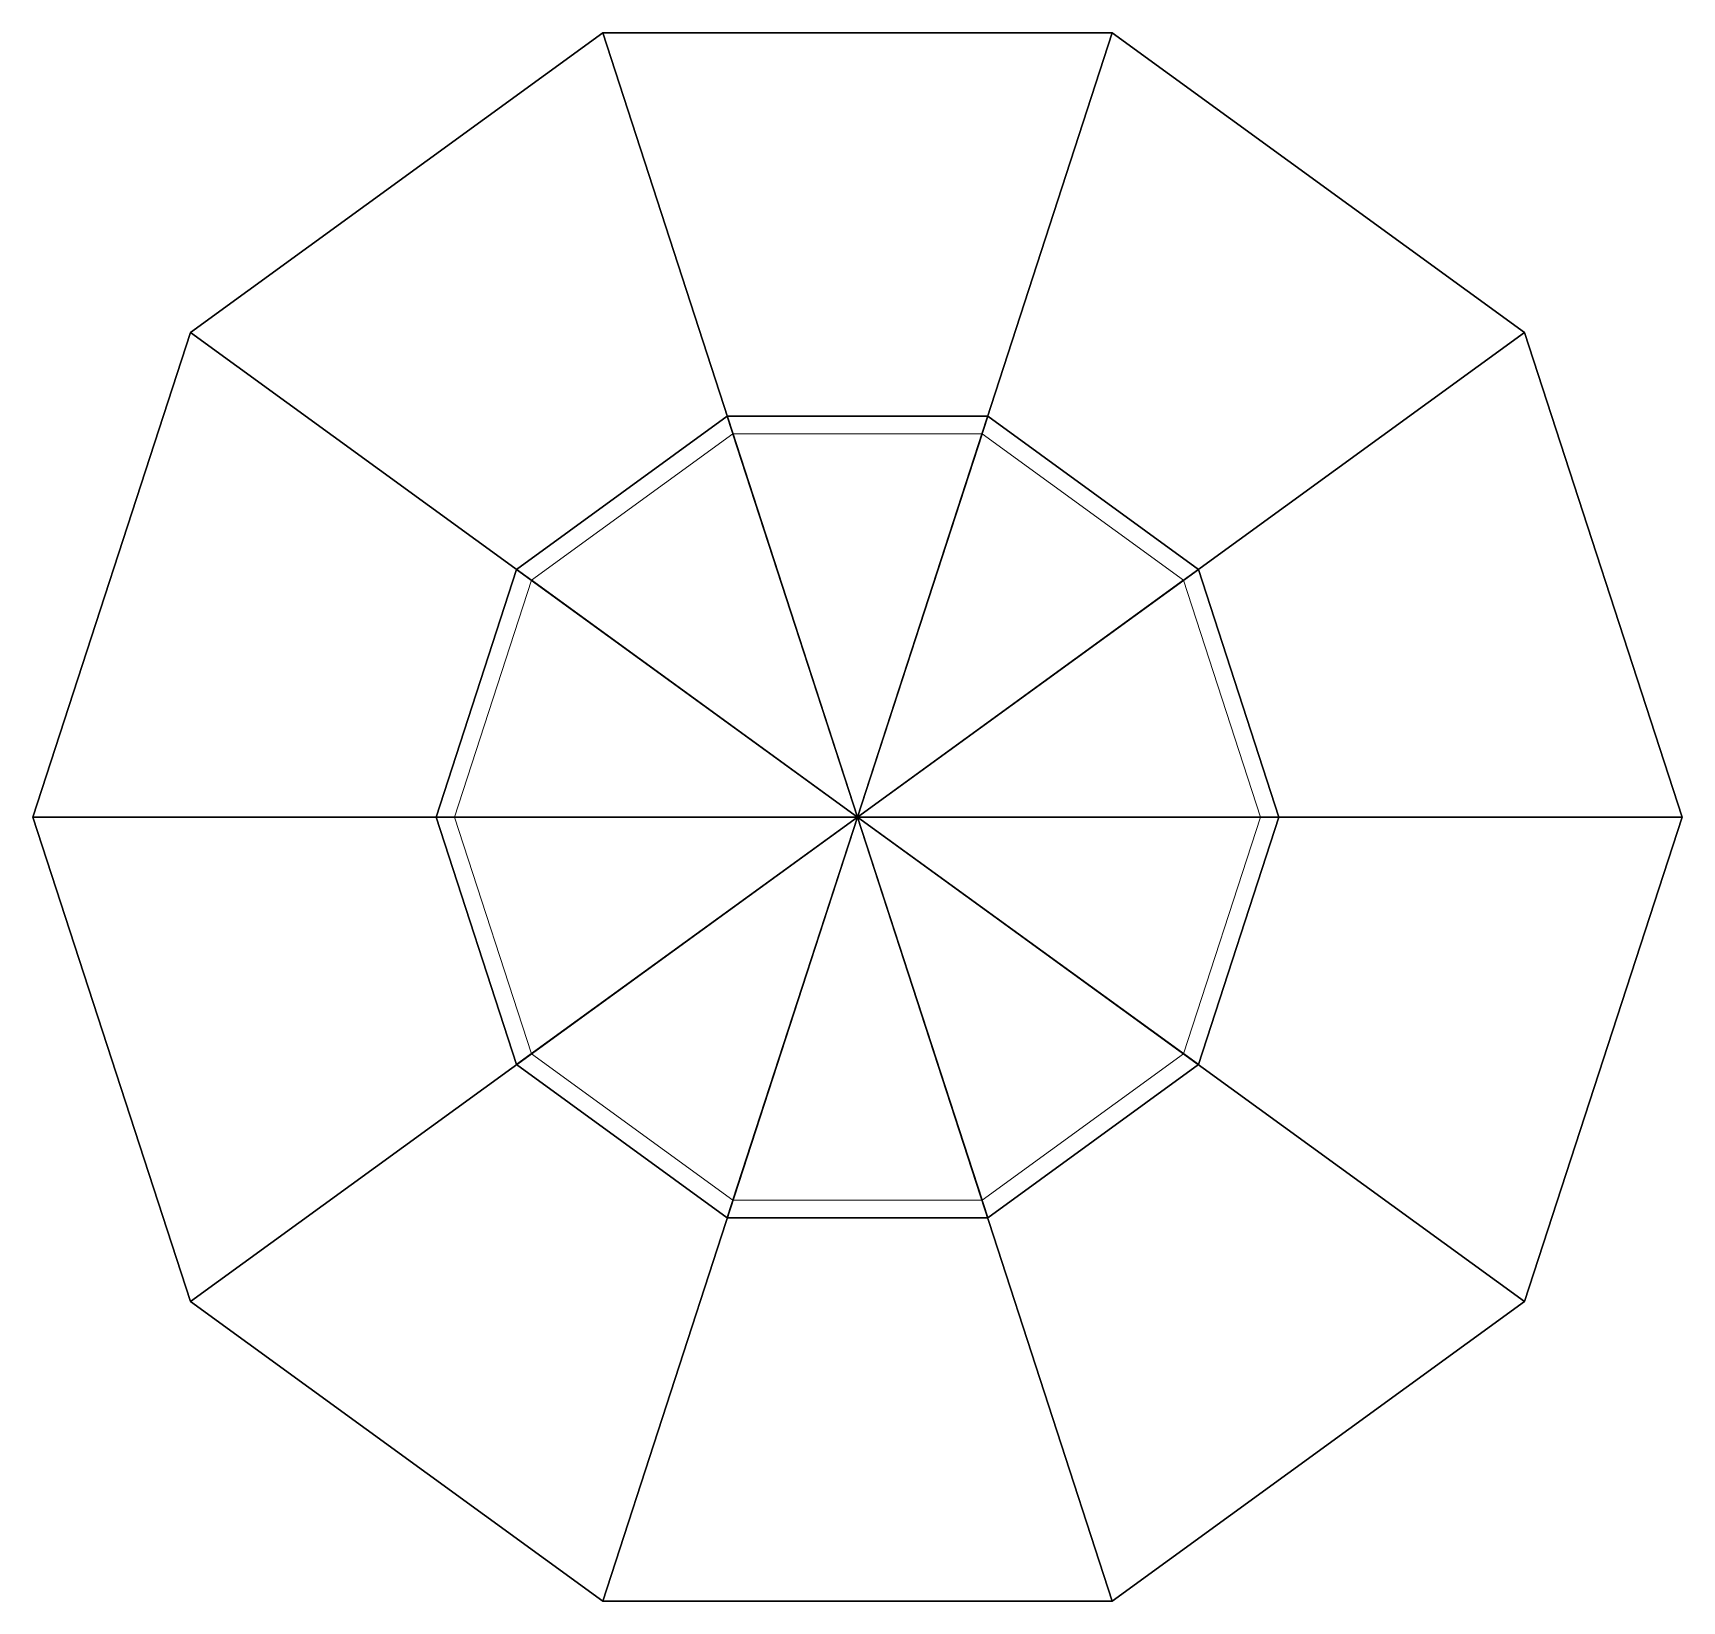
# Model space of a CAD drawing. Header units: millimetres. Extents: x -250 to 250, y -238 to 238.
import ezdxf

# ---------------------------------------------------------------- set-up
doc = ezdxf.new("R2010")
doc.units = ezdxf.units.MM
doc.styles.get("Standard").update_dxf_attribs({"font": 'SimSun.ttf'})

msp = doc.modelspace()

# ---------------------------------------------------------------- linework, layer by layer
at = {"color": 7}
for points in [[(-77.26, 237.78, 194.46), (-77.26, 237.78, 183.35), (-202.27, 146.96, 183.35), (-202.27, 146.96, 194.46)], [(0, 0, 194.46), (-77.26, 237.78, 194.46), (-202.27, 146.96, 194.46)], [(0, 0, 183.35), (-77.26, 237.78, 183.35), (-77.26, 237.78, 194.46), (0, 0, 194.46)], [(0, 0, 183.35), (-77.26, 237.78, 183.35), (-77.26, 237.78, 194.46), (0, 0, 194.46)], [(77.26, 237.78, 194.46), (77.26, 237.78, 183.35), (-77.26, 237.78, 183.35), (-77.26, 237.78, 194.46)], [(0, 0, 194.46), (77.26, 237.78, 194.46), (-77.26, 237.78, 194.46)], [(0, 0, 183.35), (77.26, 237.78, 183.35), (77.26, 237.78, 194.46), (0, 0, 194.46)], [(0, 0, 183.35), (77.26, 237.78, 183.35), (77.26, 237.78, 194.46), (0, 0, 194.46)], [(0, 0, 194.46), (202.27, 146.96, 194.46), (77.26, 237.78, 194.46)], [(202.27, 146.96, 194.46), (202.27, 146.96, 183.35), (77.26, 237.78, 183.35), (77.26, 237.78, 194.46)], [(-202.27, 146.96, 194.46), (-202.27, 146.96, 183.35), (-250.02, 0, 183.35), (-250.02, 0, 194.46)], [(0, 0, 194.46), (-202.27, 146.96, 194.46), (-250.02, 0, 194.46)], [(0, 0, 183.35), (-202.27, 146.96, 183.35), (-202.27, 146.96, 194.46), (0, 0, 194.46)], [(0, 0, 183.35), (-202.27, 146.96, 183.35), (-202.27, 146.96, 194.46), (0, 0, 194.46)], [(0, 0, 183.35), (202.27, 146.96, 183.35), (202.27, 146.96, 194.46), (0, 0, 194.46)], [(0, 0, 194.46), (250.02, 0, 194.46), (202.27, 146.96, 194.46)], [(0, 0, 183.35), (202.27, 146.96, 183.35), (202.27, 146.96, 194.46), (0, 0, 194.46)], [(250.02, 0, 194.46), (250.02, 0, 183.35), (202.27, 146.96, 183.35), (202.27, 146.96, 194.46)], [(-39.49, 121.53, 183.35), (-39.49, 121.53, 25), (-103.38, 75.11, 25), (-103.38, 75.11, 183.35)], [(0, 0, 25), (-39.49, 121.53, 25), (-39.49, 121.53, 183.35), (0, 0, 183.35)], [(0, 0, 25), (-39.49, 121.53, 25), (-39.49, 121.53, 183.35), (0, 0, 183.35)], [(39.49, 121.53, 183.35), (39.49, 121.53, 25), (-39.49, 121.53, 25), (-39.49, 121.53, 183.35)], [(0, 0, 25), (39.49, 121.53, 25), (39.49, 121.53, 183.35), (0, 0, 183.35)], [(0, 0, 25), (39.49, 121.53, 25), (39.49, 121.53, 183.35), (0, 0, 183.35)], [(103.38, 75.11, 183.35), (103.38, 75.11, 25), (39.49, 121.53, 25), (39.49, 121.53, 183.35)], [(0, 0), (-37.77, 116.25), (-37.77, 116.25, 25), (0, 0, 25)], [(0, 0), (-37.77, 116.25), (-37.77, 116.25, 25), (0, 0, 25)], [(0, 0), (37.77, 116.25), (37.77, 116.25, 25), (0, 0, 25)], [(0, 0), (37.77, 116.25), (37.77, 116.25, 25), (0, 0, 25)], [(-103.38, 75.11, 183.35), (-103.38, 75.11, 25), (-127.79, 0, 25), (-127.79, 0, 183.35)], [(0, 0, 25), (-103.38, 75.11, 25), (-103.38, 75.11, 183.35), (0, 0, 183.35)], [(0, 0, 25), (-103.38, 75.11, 25), (-103.38, 75.11, 183.35), (0, 0, 183.35)], [(0, 0, 25), (103.38, 75.11, 25), (103.38, 75.11, 183.35), (0, 0, 183.35)], [(0, 0, 25), (103.38, 75.11, 25), (103.38, 75.11, 183.35), (0, 0, 183.35)], [(127.79, 0, 183.35), (127.79, 0, 25), (103.38, 75.11, 25), (103.38, 75.11, 183.35)], [(0, 0), (-98.89, 71.85), (-98.89, 71.85, 25), (0, 0, 25)], [(0, 0), (-98.89, 71.85), (-98.89, 71.85, 25), (0, 0, 25)], [(0, 0), (98.89, 71.85), (98.89, 71.85, 25), (0, 0, 25)], [(0, 0), (98.89, 71.85), (98.89, 71.85, 25), (0, 0, 25)], [(0, 0, 183.35), (-250.02, 0, 183.35), (-250.02, 0, 194.46), (0, 0, 194.46)], [(-250.02, 0, 194.46), (-250.02, 0, 183.35), (-202.27, -146.96, 183.35), (-202.27, -146.96, 194.46)], [(0, 0, 194.46), (-250.02, 0, 194.46), (-202.27, -146.96, 194.46)], [(0, 0, 183.35), (-250.02, 0, 183.35), (-250.02, 0, 194.46), (0, 0, 194.46)], [(0, 0, 183.35), (-202.27, -146.96, 183.35), (-202.27, -146.96, 194.46), (0, 0, 194.46)], [(0, 0, 194.46), (-202.27, -146.96, 194.46), (-77.26, -237.78, 194.46)], [(0, 0, 183.35), (-202.27, -146.96, 183.35), (-202.27, -146.96, 194.46), (0, 0, 194.46)], [(0, 0, 25), (-127.79, 0, 25), (-127.79, 0, 183.35), (0, 0, 183.35)], [(-127.79, 0, 183.35), (-127.79, 0, 25), (-103.38, -75.11, 25), (-103.38, -75.11, 183.35)], [(0, 0, 25), (-127.79, 0, 25), (-127.79, 0, 183.35), (0, 0, 183.35)], [(0, 0), (-122.23, 0), (-122.23, 0, 25), (0, 0, 25)], [(0, 0), (-122.23, 0), (-122.23, 0, 25), (0, 0, 25)], [(0, 0, 25), (-103.38, -75.11, 25), (-103.38, -75.11, 183.35), (0, 0, 183.35)], [(0, 0, 25), (-103.38, -75.11, 25), (-103.38, -75.11, 183.35), (0, 0, 183.35)], [(0, 0), (-98.89, -71.85), (-98.89, -71.85, 25), (0, 0, 25)], [(0, 0), (-98.89, -71.85), (-98.89, -71.85, 25), (0, 0, 25)], [(0, 0, 183.35), (-77.26, -237.78, 183.35), (-77.26, -237.78, 194.46), (0, 0, 194.46)], [(0, 0, 194.46), (-77.26, -237.78, 194.46), (77.26, -237.78, 194.46)], [(0, 0, 183.35), (-77.26, -237.78, 183.35), (-77.26, -237.78, 194.46), (0, 0, 194.46)], [(0, 0, 25), (-39.49, -121.53, 25), (-39.49, -121.53, 183.35), (0, 0, 183.35)], [(0, 0, 25), (-39.49, -121.53, 25), (-39.49, -121.53, 183.35), (0, 0, 183.35)], [(0, 0), (-37.77, -116.25), (-37.77, -116.25, 25), (0, 0, 25)], [(0, 0), (-37.77, -116.25), (-37.77, -116.25, 25), (0, 0, 25)], [(0, 0, 25), (103.38, -75.11, 25), (103.38, -75.11, 183.35), (0, 0, 183.35)], [(0, 0, 25), (127.79, 0, 25), (127.79, 0, 183.35), (0, 0, 183.35)], [(0, 0, 183.35), (202.27, -146.96, 183.35), (202.27, -146.96, 194.46), (0, 0, 194.46)], [(0, 0, 183.35), (250.02, 0, 183.35), (250.02, 0, 194.46), (0, 0, 194.46)], [(0, 0, 194.46), (202.27, -146.96, 194.46), (250.02, 0, 194.46)], [(0, 0, 25), (39.49, -121.53, 25), (39.49, -121.53, 183.35), (0, 0, 183.35)], [(0, 0, 25), (103.38, -75.11, 25), (103.38, -75.11, 183.35), (0, 0, 183.35)], [(0, 0, 183.35), (77.26, -237.78, 183.35), (77.26, -237.78, 194.46), (0, 0, 194.46)], [(0, 0, 183.35), (202.27, -146.96, 183.35), (202.27, -146.96, 194.46), (0, 0, 194.46)], [(0, 0, 194.46), (77.26, -237.78, 194.46), (202.27, -146.96, 194.46)], [(0, 0, 25), (39.49, -121.53, 25), (39.49, -121.53, 183.35), (0, 0, 183.35)], [(0, 0, 183.35), (77.26, -237.78, 183.35), (77.26, -237.78, 194.46), (0, 0, 194.46)], [(0, 0, 183.35), (250.02, 0, 183.35), (250.02, 0, 194.46), (0, 0, 194.46)], [(0, 0, 25), (127.79, 0, 25), (127.79, 0, 183.35), (0, 0, 183.35)], [(0, 0), (98.89, -71.85), (98.89, -71.85, 25), (0, 0, 25)], [(0, 0), (122.23, 0), (122.23, 0, 25), (0, 0, 25)], [(0, 0), (37.77, -116.25), (37.77, -116.25, 25), (0, 0, 25)], [(0, 0), (98.89, -71.85), (98.89, -71.85, 25), (0, 0, 25)], [(0, 0), (37.77, -116.25), (37.77, -116.25, 25), (0, 0, 25)], [(0, 0), (122.23, 0), (122.23, 0, 25), (0, 0, 25)], [(103.38, -75.11, 183.35), (103.38, -75.11, 25), (127.79, 0, 25), (127.79, 0, 183.35)], [(202.27, -146.96, 194.46), (202.27, -146.96, 183.35), (250.02, 0, 183.35), (250.02, 0, 194.46)], [(-103.38, -75.11, 183.35), (-103.38, -75.11, 25), (-39.49, -121.53, 25), (-39.49, -121.53, 183.35)], [(39.49, -121.53, 183.35), (39.49, -121.53, 25), (103.38, -75.11, 25), (103.38, -75.11, 183.35)], [(-39.49, -121.53, 183.35), (-39.49, -121.53, 25), (39.49, -121.53, 25), (39.49, -121.53, 183.35)], [(-202.27, -146.96, 194.46), (-202.27, -146.96, 183.35), (-77.26, -237.78, 183.35), (-77.26, -237.78, 194.46)], [(77.26, -237.78, 194.46), (77.26, -237.78, 183.35), (202.27, -146.96, 183.35), (202.27, -146.96, 194.46)], [(-77.26, -237.78, 194.46), (-77.26, -237.78, 183.35), (77.26, -237.78, 183.35), (77.26, -237.78, 194.46)]]:
    msp.add_3dface(points, dxfattribs=at)
at = {"color": 7, "lineweight": 13}
for points in [[(-37.77, 116.25, 25), (-37.77, 116.25), (-98.89, 71.85), (-98.89, 71.85, 25)], [(37.77, 116.25, 25), (37.77, 116.25), (-37.77, 116.25), (-37.77, 116.25, 25)], [(98.89, 71.85, 25), (98.89, 71.85), (37.77, 116.25), (37.77, 116.25, 25)], [(-98.89, 71.85, 25), (-98.89, 71.85), (-122.23, 0), (-122.23, 0, 25)], [(122.23, 0, 25), (122.23, 0), (98.89, 71.85), (98.89, 71.85, 25)], [(-122.23, 0, 25), (-122.23, 0), (-98.89, -71.85), (-98.89, -71.85, 25)], [(98.89, -71.85, 25), (98.89, -71.85), (122.23, 0), (122.23, 0, 25)], [(-98.89, -71.85, 25), (-98.89, -71.85), (-37.77, -116.25), (-37.77, -116.25, 25)], [(37.77, -116.25, 25), (37.77, -116.25), (98.89, -71.85), (98.89, -71.85, 25)], [(-37.77, -116.25, 25), (-37.77, -116.25), (37.77, -116.25), (37.77, -116.25, 25)]]:
    msp.add_3dface(points, dxfattribs=at)

# ---------------------------------------------------------------- texts
at = {"color": 7, "flags": 9}
for tag, s in [('YSIZE', '1711'), ('XSIZE', '1800')]:
    msp.add_attdef(tag, (0, 0), s, height=0.139, dxfattribs=at)

doc.saveas('drawing.dxf')
